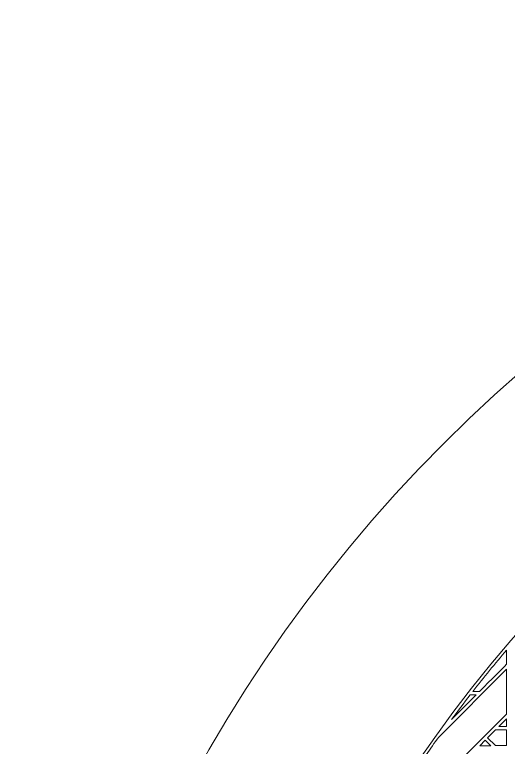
# Model space of a CAD drawing. Header units: inches. Extents: x 4.9 to 19.9, y 1.6 to 16.6.
# Drawn here: x 4.883 to 7.41, y 12.841 to 16.595 of the extents above; entities that cross this region are included whole.
import ezdxf

# ---------------------------------------------------------------- set-up
doc = ezdxf.new("R2010")
doc.units = ezdxf.units.IN
doc.header["$MEASUREMENT"] = 0
doc.layers.add('Design', color=7, linetype='Continuous', lineweight=0)

msp = doc.modelspace()

# ---------------------------------------------------------------- linework, layer by layer
at = {"layer": 'Design'}
for points, knots in [([(12.3829, 16.5948), (8.2407, 16.5948), (4.8829, 13.2369), (4.8829, 9.0948), (4.8829, 4.9526), (8.2407, 1.5948), (12.3829, 1.5948), (16.525, 1.5948), (19.8829, 4.9526), (19.8829, 9.0948), (19.8829, 13.2369), (16.525, 16.5948), (12.3829, 16.5948)], [0, 0, 0, 0, 1, 1, 1, 2, 2, 2, 3, 3, 3, 4, 4, 4, 4]), ([(12.3829, 15.6543), (8.7601, 15.6543), (5.8233, 12.7175), (5.8233, 9.0948), (5.8233, 5.472), (8.7601, 2.5353), (12.3829, 2.5353), (16.0056, 2.5353), (18.9424, 5.472), (18.9424, 9.0948), (18.9424, 12.7175), (16.0056, 15.6543), (12.3829, 15.6543)], [0, 0, 0, 0, 1, 1, 1, 2, 2, 2, 3, 3, 3, 4, 4, 4, 4]), ([(7.4016, 13.2661), (7.3838, 13.2481), (7.2719, 13.1364), (7.2629, 13.1274), (7.2629, 13.1274), (7.2286, 13.1274), (7.2286, 13.1274), (7.2848, 13.1991), (7.3425, 13.2697), (7.4016, 13.339), (7.4016, 13.339), (7.4016, 13.2661), (7.4016, 13.2661)], [0, 0, 0, 0, 1, 1, 1, 2, 2, 2, 3, 3, 3, 4, 4, 4, 4]), ([(7.4016, 13.339), (7.4016, 13.339), (7.4016, 13.2661), (7.4016, 13.2661), (7.3838, 13.2481), (7.2719, 13.1363), (7.2629, 13.1274), (7.2629, 13.1274), (7.2286, 13.1274), (7.2286, 13.1274), (7.2848, 13.1991), (7.3425, 13.2697), (7.4016, 13.339)], [0, 0, 0, 0, 1, 1, 1, 2, 2, 2, 3, 3, 3, 4, 4, 4, 4]), ([(6.928, 12.7112), (6.9689, 12.7727), (7.0108, 12.8336), (7.0537, 12.8936), (7.0537, 12.8936), (7.4017, 13.2416), (7.4017, 13.2416), (7.4017, 13.2416), (7.4017, 13.0116), (7.4017, 13.0116), (7.4017, 13.0116), (6.928, 12.5379), (6.928, 12.5379), (6.928, 12.5379), (6.928, 12.7112), (6.928, 12.7112)], [0, 0, 0, 0, 1, 1, 1, 2, 2, 2, 3, 3, 3, 4, 4, 4, 5, 5, 5, 5]), ([(7.2151, 13.1101), (7.2151, 13.1101), (7.2459, 13.1101), (7.2459, 13.1101), (7.2459, 13.1101), (7.1185, 12.9827), (7.1185, 12.9827), (7.1502, 13.0256), (7.1824, 13.068), (7.2151, 13.1101)], [0, 0, 0, 0, 1, 1, 1, 2, 2, 2, 3, 3, 3, 3]), ([(7.4017, 12.9474), (7.4017, 12.9474), (7.3619, 12.9474), (7.3619, 12.9474), (7.3619, 12.9474), (7.4017, 12.9872), (7.4017, 12.9872), (7.4017, 12.9872), (7.4017, 12.9474), (7.4017, 12.9474)], [0, 0, 0, 0, 1, 1, 1, 2, 2, 2, 3, 3, 3, 3]), ([(7.3445, 12.8494), (7.3445, 12.8494), (7.3042, 12.8897), (7.3042, 12.8897), (7.3042, 12.8897), (7.3446, 12.9302), (7.3446, 12.9302), (7.3446, 12.9302), (7.4017, 12.9302), (7.4017, 12.9302), (7.4017, 12.9302), (7.4017, 12.8494), (7.4017, 12.8494), (7.4017, 12.8494), (7.3445, 12.8494), (7.3445, 12.8494)], [0, 0, 0, 0, 1, 1, 1, 2, 2, 2, 3, 3, 3, 4, 4, 4, 5, 5, 5, 5]), ([(7.3042, 12.8897), (7.3042, 12.8897), (7.3446, 12.9302), (7.3446, 12.9302), (7.3446, 12.9302), (7.4017, 12.9302), (7.4017, 12.9302), (7.4017, 12.9302), (7.4017, 12.8494), (7.4017, 12.8494), (7.4017, 12.8494), (7.3445, 12.8494), (7.3445, 12.8494), (7.3445, 12.8494), (7.3042, 12.8897), (7.3042, 12.8897)], [0, 0, 0, 0, 1, 1, 1, 2, 2, 2, 3, 3, 3, 4, 4, 4, 5, 5, 5, 5]), ([(7.3204, 12.8493), (7.3204, 12.8493), (7.2639, 12.8493), (7.2639, 12.8493), (7.2639, 12.8493), (7.2921, 12.8776), (7.2921, 12.8776), (7.2921, 12.8776), (7.3204, 12.8493), (7.3204, 12.8493)], [0, 0, 0, 0, 1, 1, 1, 2, 2, 2, 3, 3, 3, 3])]:
    msp.add_open_spline(points, degree=3, knots=knots, dxfattribs=at)

doc.saveas('drawing.dxf')
